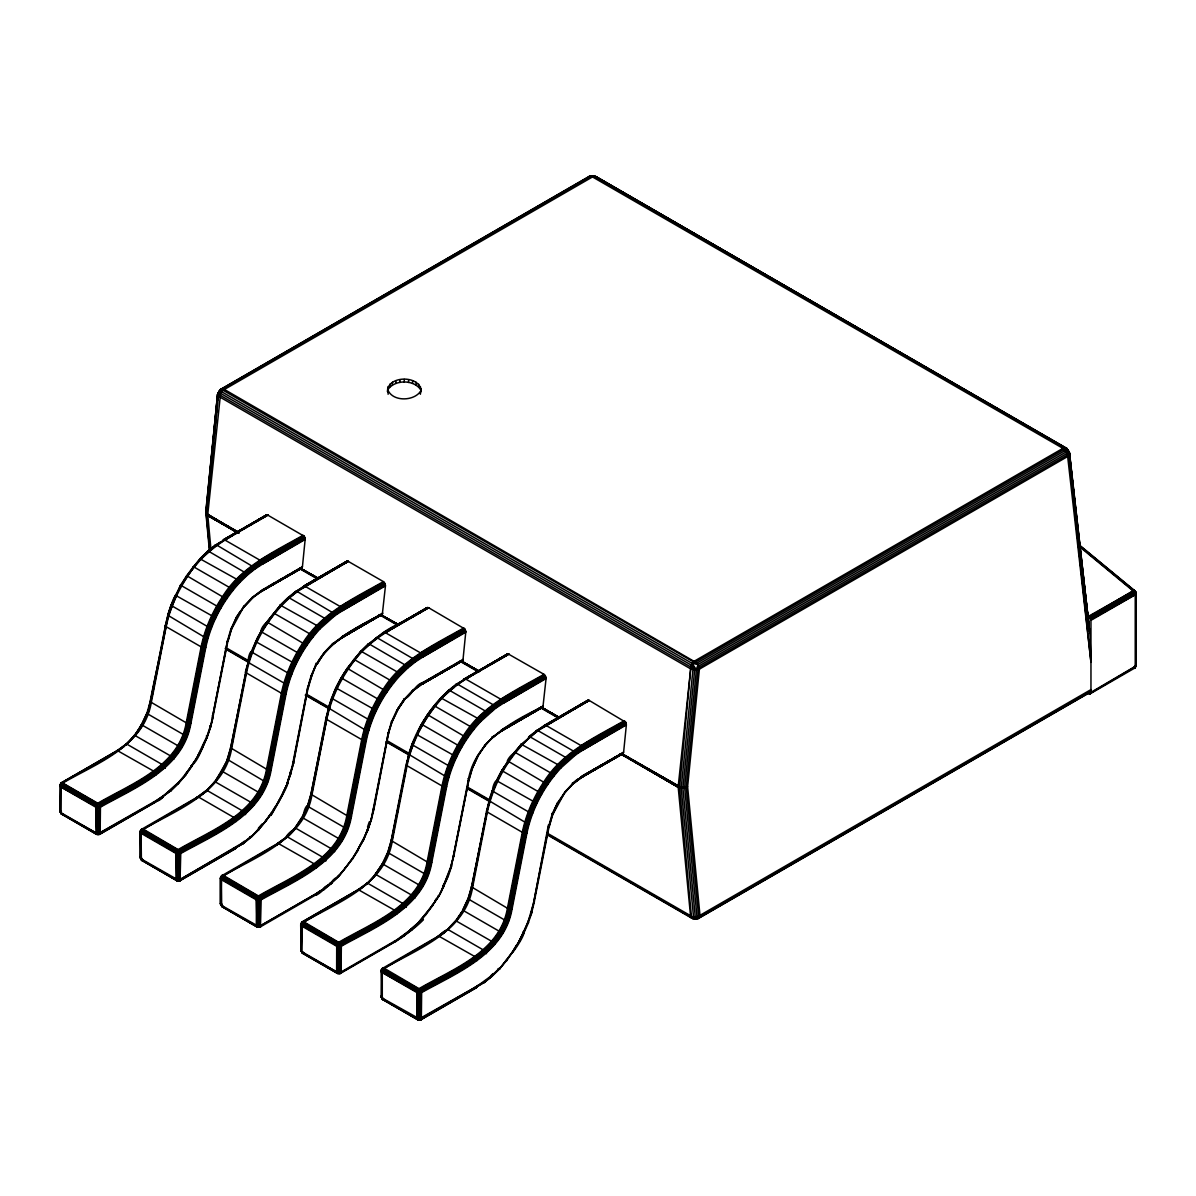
<?xml version="1.0" encoding="UTF-8"?>
<svg xmlns="http://www.w3.org/2000/svg" width="1196" height="1196" viewBox="0 0 1196 1196"><rect width="100%" height="100%" fill="white"/><g stroke="black" fill="none" stroke-linecap="round" stroke-linejoin="round"><path stroke-width="1.5" d="M236.838 532.459L205.996 513.846L217.552 394.321L220.124 389.717L589.12 176.41L595.055 176.141L1066.533 448.201L1069.583 453.359L1089.885 633.267L1090.961 662.36L1067.49 455.033L1064.276 447.797L593.814 176.186L590.106 176.111L220.124 389.717L217.777 393.469L205.996 511.036L208.642 539.217M210.033 549.756L206.684 513.637L218.464 396.07L222.86 390.359L593.814 176.186L588.372 177.098M547.723 835.122L692.634 918.663L699.974 915.344L1090.961 689.599L1089.586 692.663L698.584 918.393L691.602 918.199L679.567 787.865L691.064 664.976L692.08 663.346L694.667 660.969L1062.915 448.351L1066.533 448.201L1068.671 451.251L1069.284 456.812L1068.671 451.251L1064.38 448.575M1087.882 621.158L1089.885 633.267L1069.359 454.48L1066.264 451.879L698.001 664.498L692.08 663.346L221.619 391.735L217.777 393.469L220.871 389.014L224.205 389.343L697.029 663.062L699.391 669.147L687.61 786.714L699.974 915.344L698.584 918.393L692.634 918.663L695.265 916.869L682.901 788.239L694.697 669.79L691.064 664.976L220.602 393.364L207.73 514.654L210.915 548.725M167.335 792.948L178.383 782.558L163.553 795.759L155.869 800.782L98.954 833.268L95.725 832.775L60.772 812.592L60.248 810.26M302.439 566.71L262.283 589.897L251.698 597.985L260.534 591.512L301.721 568.235L302.439 566.71L305.174 539.202L304.158 536.212L267.142 514.758L216.386 544.942L200.091 559.579L199.956 558.756L236.494 579.133L239.768 582.482C222.964 600.676 210.825 623.295 205.772 647.589L190.882 723.52C183.078 768.938 135.716 787.312 100.449 807.136L95.725 807.136L60.772 786.953L59.92 785.099L61.474 782.707L117.372 750.565L153.507 771.061L155.869 775.143M257.813 829.83C270.102 818.288 280.731 798.375 287.563 783.036C290.254 784.172 256.961 839.487 277.711 803.084M327.36 621.756L324.37 618.108L288.834 597.656L280.402 605.938L280.253 605.116L316.805 625.493L320.065 628.842C303.261 647.036 291.121 669.655 286.068 693.949L271.178 769.88C263.374 815.298 216.013 833.672 180.76 853.495L176.036 853.495L141.083 833.313C138.751 832.222 141.367 827.782 143.445 829.232L179.579 850.461L180.76 853.495L180.058 880.66L176.724 880.66L141.397 860.133L141.083 833.313L143.445 829.232C177.113 809.572 223.936 793.008 231.576 748.995L246.466 673.049C253.283 641.176 271.253 611.41 297.281 591.572L333.998 613.458L334.91 615.641L320.065 628.842M338.109 876.19C355.526 858.025 370.222 830.458 373.451 808.526M348.485 667.458L361.087 651.252L397.102 671.853L400.376 675.202C383.572 693.396 371.418 716.015 366.365 740.309L351.475 816.24C343.671 861.658 296.324 880.032 261.057 899.855L256.333 899.855L221.38 879.673C219.047 878.582 221.679 874.141 223.742 875.592L259.876 896.821L261.057 899.855L260.354 927.02L257.02 927.02L221.694 906.493L221.38 879.673L223.742 875.592C257.409 855.932 304.233 839.368 311.872 795.355L326.762 719.424C331.247 697.702 341.309 677.325 354.973 659.938C373.481 635.226 403.052 623.43 428.482 607.658L464.751 628.932L465.782 631.922L463.031 659.43L462.314 660.954L422.188 684.142L420.529 683.977L463.031 659.43M402.992 936.259C441.787 901.814 415.745 929.845 402.394 936.005M480.672 721.562L495.503 708.361L493.455 704.907L457.276 684.022L440.995 698.658L440.846 697.836L477.398 718.213L480.672 721.562C463.869 739.756 451.714 762.375 446.661 786.669L431.771 862.6C423.967 908.018 376.62 926.392 341.353 946.215L336.629 946.215L301.676 926.033L300.809 924.179L302.364 921.787L358.277 889.645L394.411 910.141L396.773 914.222M498.134 968.625L499.719 968.82L512.845 951.388L518.601 942.164L527.855 922.654L533.58 902.89L548.396 824.941M560.969 767.922L575.799 754.721L573.751 751.267L537.572 730.382L521.292 745.018L521.157 744.196L557.695 764.573L560.969 767.922C544.165 786.116 532.026 808.735 526.958 833.029L512.082 908.96C504.278 954.378 456.917 972.752 421.65 992.575L416.926 992.575L381.973 972.393C379.64 971.302 382.272 966.861 384.335 968.312L420.469 989.541L421.65 992.575L421.336 1019.396L417.613 1019.74L382.66 999.557L381.001 996.672L381.973 995.311L382.286 996.851M691.602 918.199L693.53 916.824L681.182 788.194L692.962 669.551L691.064 664.976L678.162 786.908L690.541 915.897L691.602 918.199L696.984 916.614L699.331 917.706M382.735 613.07L342.594 636.257L341.413 637.931L382.331 614.251L385.456 585.861L383.393 581.615L347.931 561.208L302.917 587.714M500.825 730.337L502.499 730.502L542.939 706.971L546.064 678.581L543.986 674.335L508.046 653.838L463.585 679.777L507.567 653.913L463.824 679.253L506.79 654.496L506.386 655.677M678.177 786.265L682.916 787.357L687.61 786.714L684.635 787.985L679.567 787.865L621.471 753.884L623.624 752.149L626.36 724.94L625.747 722.264L589.09 700.378L543.806 726.794M690.645 916.764L693.874 918.618L698.584 918.393L696.984 916.614L684.635 787.372L696.416 669.805L698.001 664.498L220.871 389.014L221.619 391.735L217.552 394.321L205.772 511.888L209.479 551.356M206.833 508.435L207.581 501.079M208.134 495.578L208.687 490.061M209.225 484.544L209.973 477.204M210.526 471.687L211.079 466.186M211.617 460.669L212.365 453.314M212.918 447.812L213.471 442.296M214.024 436.779L214.757 429.439M215.31 423.922L215.863 418.421M216.416 412.904L217.149 405.564M217.702 400.047L218.255 394.531M381.973 972.393L384.335 968.312C418.002 948.652 464.84 932.088 472.48 888.075L487.355 812.144C494.187 780.255 512.157 750.49 538.17 730.651M222.606 541.354L223.308 539.83L267.889 514.938C238.886 531.727 206.101 546.572 187.742 576.218C177.516 591.527 169.877 608.629 166.169 626.689L151.279 702.635C143.64 746.648 96.816 763.212 63.134 782.872L60.772 786.953L61.101 813.773L96.428 834.3L100.135 833.956L100.449 807.136L99.268 804.101L61.953 782.558L59.92 785.099L59.92 811.725M140.216 858.085L140.096 831.953L141.771 830.996L176.724 851.178L178.398 854.064L178.398 879.703L176.724 880.66L176.036 853.495L177.785 849.848L179.579 850.461C213.456 830.786 260.354 813.968 268.024 769.761L282.899 693.83C287.369 672.227 297.37 651.97 310.975 634.657C329.408 609.855 359.099 598.359 384.858 583.185C356.049 599.958 323.354 614.609 305.085 644.121C294.978 659.25 287.429 676.159 283.751 694.009L268.876 769.94C261.191 814.371 214.204 831.474 180.058 851.178L141.771 829.067L140.216 831.459L140.545 858.549L177.531 879.628L180.76 879.135L243.849 842.119L243.386 843.509L233.803 848.502M61.101 813.773L96.906 834.449L99.761 834.3L155.181 802.307L155.869 800.782M219.645 390.763L218.434 392.692M236.165 821.503L233.803 817.421L198.85 797.239L197.191 797.074L196.488 798.599L205.921 791.707L215.31 781.795L222.351 771.405L227.958 759.221L214.712 782.393M236.165 847.142L235.477 848.667L180.058 880.66L177.217 880.809L141.397 860.133M325.895 860.971L322.92 857.338L287.384 836.871L277.487 843.434L276.784 844.959L280.836 841.999M324.146 888.478L316.462 893.502C312.859 898.659 324.266 890.063 324.146 888.478C324.759 885.264 335.912 882.513 329.961 883.276M302.857 951.986L304.038 953.033C301.198 953.317 299.359 947.023 302.364 953.197L337.317 973.38L341.039 973.036L341.353 946.215L340.172 943.181L304.038 921.952C300.346 921.204 300.57 926.362 304.038 921.952C337.706 902.292 384.544 885.728 392.168 841.715L407.059 765.784C411.544 744.062 421.605 723.685 435.269 706.298C453.777 681.585 483.348 669.79 508.793 654.018L465.259 678.805L455.825 685.458M383.213 634.074L383.901 632.549L428.482 607.658L384.963 632.445L375.529 638.485L367.979 645.197L375.529 639.098C388.565 625.478 412.112 619.438 427.256 607.553L383.527 632.893L426.837 607.762M477.069 986.222L476.367 987.747L420.962 1019.74L418.107 1019.889L382.286 999.213L382.286 968.491L420.962 990.258C455.093 970.554 502.081 953.451 509.765 909.02L524.655 833.089C529.081 811.621 539.022 791.483 552.537 774.29C570.985 749.698 600.452 738.022 625.747 722.264C596.37 738.291 563.57 753.032 545.256 782.707C535.09 797.926 527.496 814.939 523.803 832.909L508.913 908.84C501.259 953.048 454.36 969.866 420.469 989.541L418.675 988.928L416.926 992.575L417.613 1019.74L477.069 986.222L492.304 975.084L492.034 976.295L483.304 982.619L474.707 987.582M452.746 665.709L421.142 684.232L462.897 660.072L422.891 682.617L422.188 684.142M410.841 929.92L411.992 928.724L396.773 939.862L396.07 941.387L394.411 941.222M502.499 730.502L503.187 728.977L543.328 705.79M442.864 885.354C443.522 894.115 424.939 914.103 418.406 922.55L410.258 929.636M536.914 803.383L497.715 781.287C495.488 777.161 490.749 791.408 493.32 791.558L528.273 811.74L532.683 813.265M523.16 931.714C528.258 932.716 502.739 967.101 516.777 944.81M1090.961 620.335L1135.228 594.786L1136.125 593.844L1134.227 590.495L1135.228 591.093L1136.021 592.782L1136.125 665.843L1088.599 693.695L1090.274 693.859L1090.961 692.335L1090.961 620.335L1088.599 616.239L1134.227 590.495L1135.228 594.786L1135.228 666.77L1134.541 668.31L1132.866 668.145M595.772 178.234L596.071 176.589L1067.251 449.128L1067.609 450.444M1090.797 690.914L699.81 916.659L698.584 916.091L686.235 787.476L698.015 669.581L699.226 667.637L1067.49 455.033L1068.701 455.571L1089.885 633.267L1069.344 452.252L1066.533 448.201L1069.583 453.359L1067.639 456.528L699.391 669.147L694.697 669.79L689.972 668.459L219.526 396.848L217.792 395.203L220.602 393.364L217.552 394.321M190.882 723.52L186.232 722.803L150.397 701.858L165.571 624.895C160.982 653.569 152.251 686.713 147.96 714.072L182.913 734.254L187.338 735.779M150.741 702.261L168.113 616.104L180.551 585.113L171.222 605.46L207.072 626.3L211.498 627.825M151.907 696.999L153.686 687.969M155.45 678.924L157.229 669.88M157.932 666.262L159.711 657.232M161.475 648.187L162.193 644.569M165.033 630.113L165.736 626.495M209.823 725.673L210.481 727.168L227.27 641.519L231.067 628.408L230.828 629.26L236.554 617.181L244.074 606.103L231.531 629.156M212.395 717.451L227.733 639.875M212.903 717.226L228.077 640.279M271.178 769.88L266.529 769.163L230.574 747.829L246.391 671.046M230.708 748.218L245.883 671.255L248.783 661.209M231.86 745.168L232.562 741.55M233.28 737.932L233.982 734.329M236.823 719.857L237.526 716.24M240.366 701.783L242.13 692.738M242.848 689.12L245.673 674.664M316.178 663.122L307.581 687.879L292.691 763.81L293.618 762.943L286.965 783.574L291.151 773.065L290.135 772.033M293.199 763.586L308.03 686.235M293.513 763.302L308.374 686.639M351.475 816.24L346.825 815.523L310.87 794.189L326.687 717.406M311.005 794.578L325.88 718.647L329.079 707.569L311.349 794.981M312.156 791.528L312.859 787.91M315.699 773.453L317.478 764.408M318.181 760.791L319.96 751.761M321.724 742.716L322.427 739.098M325.267 724.641L325.985 721.024M373.496 809.946L388.341 732.595L371.089 819.888M373.825 809.662L388.67 732.999M431.771 862.6L427.122 861.882L391.182 840.549L406.162 764.274L409.376 753.929L408.598 754.242L444.508 775.726L449.053 776.847M391.301 840.938L408.897 754.048M392.094 839.697L392.811 836.079M393.514 832.461L394.231 828.858M397.057 814.386L397.775 810.768M400.6 796.312L401.318 792.694M403.082 783.649L404.861 774.619M443.342 886.176L450.892 866.353L453.284 856.53L468.174 780.599C474.932 741.744 510.692 721.876 543.193 706.432C523.414 718.901 499.749 728.11 484.365 745.781M453.284 856.53L468.967 779.358L468.099 778.581M453.807 856.306L468.967 779.358M512.082 908.96L507.433 908.242L471.478 886.909L487.28 810.126M471.598 887.297L486.772 810.335M472.405 886.057L473.108 882.439M475.948 867.982L477.712 858.937M478.43 855.319L479.133 851.702M481.973 837.245L482.676 833.627M485.516 819.17L486.219 815.552M533.58 902.89L548.934 825.315M534.104 902.666L549.278 825.718M205.996 511.649L205.996 513.846M174.093 758.937L170.535 755.902L134.565 735.271L125.625 745.347M207.386 552.477L207.641 551.266L209.121 551.565L245.344 572.735L247.064 575.396L239.768 582.482M178.548 783.036L170.46 790.945L171.103 789.644M205.921 791.707L214.861 781.631L250.831 802.262L254.389 805.297M297.281 591.572L287.683 598.837L288.834 597.656M249.65 836.916L251.145 837.215L258.68 828.918M295.606 828.155C279.625 847.71 286.068 831.982 296.174 828.454L331.128 848.622L334.686 851.657M317.732 661.956C331.815 638.38 358.695 626.913 382.6 613.712L341.413 637.931L382.017 614.595M367.905 644.659L369.728 644.285L405.937 665.454L407.657 668.115L400.376 675.202M375.903 874.515L366.529 884.427L375.903 874.515L411.424 894.982L414.982 898.017M403.5 699.122C411.005 697.986 414.324 684.351 422.891 682.617M454.57 686.474C453.568 689.838 444.628 691.168 450.025 690.645L484.978 710.828L487.953 714.475M484.814 745.945L493.754 735.869M528.572 737.917L528.826 736.706L530.321 737.005L565.274 757.188L568.25 760.835M574.125 782.767L565.125 792.305L574.05 782.229L583.484 775.337L623.624 752.149M345.779 562.957L346.197 561.776L302.992 587.057L344.343 563.211L333.176 569.819M426.09 609.317L426.494 608.136L383.288 633.417L426.225 608.659L407.103 619.947M222.067 904.909L220.513 903.443L221.38 905.312L259.876 927.169L316.148 894.683M388.117 386.547L387.549 391.765C386.996 374.886 421.5 374.886 420.947 391.765L420.379 386.547M420.379 394.261L420.947 389.029M205.772 647.589L201.122 646.872L166.169 626.689C164.301 623.923 174.915 590.48 176.515 595.847L215.714 617.943M165.287 625.927L167.993 614.968M210.481 727.168L213.187 716.21L212.32 715.432M213.187 716.21C208.298 741.311 194.888 764.364 177.516 783.47M286.068 693.949L281.419 693.231L245.928 672.675L248.29 661.328M290.299 773.633L293.155 762.166M290.792 773.528L293.618 762.943M326.179 717.615L328.586 707.688M371.373 819.694L373.914 809.303M446.661 786.669L442.012 785.951L406.52 765.395L408.598 754.242M453.747 854.886L451.385 866.248L447.558 876.294M450.892 866.353L454.091 855.29M526.958 833.029L522.308 832.311L486.817 811.755L489.672 800.288M486.488 811.366L489.194 800.408M487.684 808.481L488.476 805.207M531.188 912.712L534.044 901.246M531.682 912.608L534.388 901.649M205.996 511.036L207.715 514.878L239.17 533.087M171.058 605.206L171.82 604.922M147.063 713.414C138.138 748.277 91.479 764.319 62.446 782.662M207.371 737.11L206.355 736.003M291.794 674.185L287.369 672.66L252.416 652.478C250.323 647.754 246.57 662.345 248.947 662.823L283.901 683.006L288.46 684.127M267.635 782.139L263.21 780.614L227.24 759.325M311.124 675.62L311.722 675.082M372.091 720.545L367.68 719.02L332.727 698.838C331.412 694.173 344.284 669.924 348.335 668.938L387.1 691.811M347.931 828.499L343.506 826.974L308.553 806.792C305.757 801.724 302.065 818.258 303.201 818.094L342.206 840.579M392.183 721.696L387.878 734.239L391.66 721.128M367.262 829.934L368.024 829.65L363.046 839.816M452.387 766.905L447.977 765.38L413.024 745.198L411.947 744.286L412.71 744.002M428.228 874.859L423.818 873.334L388.864 853.152L387.788 852.24L388.55 851.941M471.717 768.34L471.957 767.488M448.007 876.294L447.797 875.442L443.417 885.698M492.244 790.646L493.006 790.362M508.524 921.219L504.114 919.694L469.161 899.512L468.085 898.6L468.847 898.301M552.731 814.596L565.274 791.543L557.755 802.621L552.731 814.596L551.715 813.504M528.094 921.802L527.855 922.654M147.422 713.728L151.204 700.617L150.397 701.858M227.27 641.519L228.197 640.652M230.574 747.829L231.501 746.977M307.581 687.879L308.508 687.012M325.865 717.914L326.762 719.424L361.715 739.591L366.365 740.309M310.87 794.189L311.797 793.337L308.015 806.448L302.648 817.765L295.008 828.753M391.182 840.549L391.585 839.906L387.953 852.494M468.174 780.599L469.101 779.732M471.478 886.909L471.882 886.266L468.249 898.854M557.62 802.531L552.253 813.848L548.471 826.959L549.398 826.092M155.555 801.963L99.268 834.449L97.489 834.404L99.761 834.3L98.954 833.268L99.761 804.818C133.907 785.114 180.895 768.011 188.579 723.58L203.455 647.649C207.895 626.181 217.836 606.043 231.351 588.851C249.785 564.258 279.266 552.582 304.546 536.825C275.17 552.851 242.369 567.592 224.071 597.267C213.905 612.487 206.295 629.5 202.602 647.47L187.712 723.401C180.058 767.608 133.16 784.427 99.268 804.101L97.489 803.488L95.725 807.136L96.428 834.3L98.087 833.343L98.087 807.704L96.428 804.818L61.474 784.636L59.8 785.593M141.158 859.61L177.785 880.764L180.058 880.66L179.251 879.628L180.058 851.178L177.217 850.461L142.264 830.278L141.771 829.067L140.545 830.996L141.397 829.411L197.669 796.925M221.694 906.493L257.514 927.169L260.354 927.02L259.562 925.988L260.354 897.538C294.5 877.834 341.488 860.731 349.172 816.3L364.047 740.369C368.488 718.901 378.429 698.763 391.944 681.571C410.378 656.978 439.859 645.302 465.154 629.545C435.763 645.571 402.977 660.312 384.664 689.987C374.498 705.206 366.888 722.22 363.195 740.189L348.32 816.12C340.666 860.328 293.753 877.146 259.876 896.821L258.082 896.208L256.407 899.108L256.333 925.495L257.02 927.02L261.057 925.495M358.277 889.645L301.99 922.131L301.138 923.716L302.364 921.787L301.99 952.853L337.81 973.529L340.666 973.38L339.858 972.348L340.666 943.898C374.797 924.194 421.784 907.091 429.469 862.66L444.359 786.729C448.784 765.261 458.726 745.123 472.241 727.93C490.689 703.338 520.155 691.662 545.451 675.904C516.059 691.931 483.274 706.672 464.96 736.347C454.794 751.566 447.184 768.58 443.507 786.549L428.617 862.48C420.962 906.688 374.064 923.506 340.172 943.181L338.378 942.568L336.704 945.468L336.629 971.855L337.317 973.38L341.353 971.855M382.047 998.69L418.675 1019.844L420.962 1019.74L420.155 1018.708L420.962 990.258L418.107 989.541L383.154 969.358L382.66 968.147L381.105 970.539L381.449 997.628L419.288 1018.783L419.288 993.143L417.613 990.258L382.66 970.076L381.001 971.032M146.899 713.16L150.382 701.125M227.793 641.295L231.426 628.722M228.107 641.011L231.59 628.976M227.195 759.52L230.679 747.485M227.36 759.774L230.992 747.186M227.718 760.088L231.037 748.621L245.928 672.675C241.398 676.144 271.148 606.492 251.354 651.566M308.09 687.655C314.488 649.592 350.667 629.35 382.331 614.251L341.413 637.931L380.926 614.894L398.971 624.895M308.404 687.371L311.887 675.336M307.492 805.88L310.975 793.845M307.656 806.134L311.289 793.546M388.386 734.015L392.019 721.442M387.788 852.24L391.271 840.205M468.683 780.375L472.315 767.802L477.727 756.395L472.435 768.236M468.996 780.091L472.48 768.056M468.085 898.6L471.568 886.565M548.979 826.735L552.627 814.162L557.755 802.621M549.293 826.451L552.776 814.416M208.164 637.767L203.604 636.646L167.709 615.163M368.757 730.487L364.197 729.366L328.302 707.883M529.35 823.207L524.805 822.086L488.895 800.602M531.981 912.413L531.562 911.472M167.619 615.432L171.103 605.027M167.769 615.746L171.372 604.922M206.669 737.214L210.361 726.032M207.117 737.214L210.72 726.376M248.065 662.106L255.929 641.31M287.773 780.988L290.658 772.392M287.414 783.574L291.017 772.736M328.227 708.152L331.696 697.746M328.362 708.466L331.965 697.642M328.706 708.824C335.089 687.491 346.436 667.712 361.566 651.386M367.531 827.004L369.265 821.831M367.71 829.934L371.313 819.096M367.979 829.83L371.448 819.424M408.524 754.512L412.007 744.106M412.261 744.002L408.658 754.826L386.054 741.789M448.276 876.19L451.759 865.784M488.82 800.872L492.304 790.466M488.955 801.185C493.574 787.865 499.494 770.508 508.928 761.658L547.693 784.531M531.906 911.815L523.639 932.536M528.318 922.654L532.056 912.144M247.064 575.396L254.613 569.281L253.702 567.098L216.984 545.212L214.936 545.765L221.14 541.713M153.507 802.142C156.497 802.142 162.656 799.167 163.553 795.759M295.233 592.125L304.098 586.04L347.438 561.118L304.666 586.085L295.233 592.738L348.186 561.298L295.382 591.661M455.825 684.845L508.046 653.838L455.99 684.381M403.979 936.229L404.442 934.838M536.122 731.205L544.494 725.269L587.864 700.273L543.881 726.136L588.342 700.198L545.555 725.165L536.122 731.817L589.09 700.378L536.286 730.741M483.304 982.619L484.754 981.198M171.222 605.46L175.633 594.95M206.893 736.362L198.028 755.199M202.438 747.096L207.267 736.676M207.431 736.93C203.126 744.869 198.073 762.555 190.747 765.903M287.563 783.036L278.07 803.278M282.749 793.456L287.728 783.29M331.651 697.926L336.016 687.67L347.094 668.37M331.815 698.18L336.629 687.76M367.501 829.082L363.689 839.801L358.008 849.444M368.024 829.65L363.449 839.906M411.947 744.286C418.585 727.078 428.497 711.157 441.04 697.642M412.112 744.54L421.964 724.492L434.701 705.999L470.222 726.465L473.78 729.5M416.941 734.12L409.017 755.184L406.52 765.395L391.645 841.341L388.311 852.808L382.944 864.125L375.305 875.113M448.156 875.756L438.827 896.088L432.205 905.297M443.746 886.266L448.321 876.01M493.709 788.702L497.237 780.48M528.617 922.37L524.042 932.626M116.879 750.714C123.831 747.874 136.748 734.269 141.397 724.656L134.415 736.033M357.783 889.794C368.846 884.592 382.899 866.652 388.102 851.956M486.503 953.69L483.528 950.058L448.575 929.875C444.837 929.501 440.337 934.539 437.467 937.021C455.392 926.481 467.397 907.749 471.942 887.701L486.817 811.755C492.154 786.549 504.563 762.913 522.159 744.106M572.301 783.141L573.796 783.44L583.484 775.337L623.505 752.792L581.121 776.697M146.944 712.966L141.427 724.686L181.598 747.859M141.651 724.821L147.198 712.876M231.276 629.26L236.434 617.091M261.894 794.219L221.948 771.181L227.509 759.236M311.842 675.516L316.731 663.451M307.536 805.685C307.103 811.725 281.374 847.471 302.169 817.466L302.244 817.541M302.528 817.675L308.254 805.581M391.421 721.98L397.027 709.811L397.685 710.2L392.139 721.876M391.869 721.98L397.431 710.035L404.517 699.585L413.532 690.047M387.848 852.045L382.316 863.766L375.081 874.725L382.466 863.826L422.502 886.939M384.977 859.505L387.833 853.451M472.166 768.34L477.802 756.455L484.963 745.183M502.798 933.299L462.628 910.126L468.144 898.405M468.398 898.316L462.837 910.261L455.751 920.711L446.751 930.234M463.839 908.885L465.992 904.34M552.477 814.7L558.098 802.815L565.499 791.931M243.326 529.11L267.142 514.758L215.086 545.301M175.588 595.249L186.755 575.725L226.507 599.091M296.01 664.303L256.811 642.207C259.667 629.545 271.642 615.656 280.791 604.892M257.17 639.8L261.371 631.772L274.108 613.279L309.629 633.745L313.188 636.78M256.273 641.878C263.539 628.139 261.984 628.079 255.884 641.609M376.306 710.663L337.108 688.567C338.797 680.345 348.096 665.17 354.973 659.938L389.926 680.105L393.484 683.14M278.324 801.559L283.153 793.546M456.618 757.023L417.404 734.927C418.779 725.748 428.377 713.593 434.701 705.999M416.866 734.598L428.078 714.999L467.397 738.171M357.888 849.339L362.358 840.758M363.494 839.607L352.327 859.132L358.531 849.728M496.594 780.495L501.737 770.553L541.938 793.755M443.985 886.161L438.827 896.088L438.185 895.699M523.713 932.058L518.601 942.164M518.885 942.298L524.087 932.327M524.282 932.521L512.92 951.852M220.513 904.445L220.513 877.819L222.067 875.427L260.354 897.538L260.354 927.02L258.082 927.124L221.454 905.97M1089.78 694.009L1134.914 667.951L1135.781 666.351L1135.781 594.352L1134.914 593.231L1090.647 618.795M1134.914 667.951L1136.125 665.843L1136.2 593.321L1131.341 588.806M60.861 783.574L60.248 812.189M140.545 830.996L141.158 829.934M287.384 836.871L278.533 843.33L220.841 877.356L221.694 875.771L277.965 843.285L314.1 863.781L316.462 867.862M301.138 923.716L358.845 889.689L367.68 883.231L403.216 903.698L406.206 907.33M1135.781 666.351L1089.212 693.949M186.755 575.725L180.566 585.143L220.752 608.316M181.194 585.502L193.812 566.919L229.333 587.385L232.876 590.42M306.804 645.451L268.039 622.578C266.648 619.962 258.022 631.922 262.044 632.191L301.048 654.675M262.328 630.232L266.723 622.07L274.108 613.279M192.152 764.842L193.872 762.106M191.734 766.412L202.857 747.186M272.464 811.202L275.02 807.091M508.375 761.359L501.767 770.583L507.941 761.164M434.761 901.186L436.48 898.45M432.623 905.492L438.588 895.939M99.761 834.3L99.761 804.818L61.474 782.707L60.248 784.636L61.101 783.051L117.372 750.565M220.841 877.356L222.067 875.427L222.561 876.638L257.514 896.821L260.354 897.538M1134.541 668.31L1136.125 665.843L1134.227 667.219L1136.125 665.843M136.284 733.268L141.92 724.955M237.436 615.596L240.456 611.156M236.554 617.181L244.298 606.492M214.473 782.005L221.948 771.181M215.654 781.003L219.406 775.471M333.146 643.149L324.37 652.463L317.374 663.84M317.209 663.735L324.37 652.463M398.029 708.316L403.067 700.901M404.667 698.823L397.147 709.901L404.667 698.823L413.457 689.509M397.506 710.095L404.891 699.212M485.202 745.571L477.458 756.261M462.179 911.771L455.601 921.473L463.121 910.395M388.117 389.268C395.203 379.536 413.278 379.536 420.379 389.268M420.379 391.526C413.323 401.647 391.585 401.766 387.549 389.029M140.545 856.62L141.771 860.477L142.832 860.582L142.264 859.266L142.832 860.582M200.973 558.667L186.83 576.173L193.812 566.919M186.531 575.889L193.348 566.755M269.25 619.648L281.269 605.027M190.194 767.712L184.677 775.217L185.275 774.619M185.126 775.382L191.659 765.948M185.425 775.397L191.958 766.247M347.124 668.609L353.956 659.474M266.08 820.082L271.597 812.577M271.955 812.308L265.796 821.368L250.756 837.305M264.974 821.577L272.254 812.607M434.253 705.834L427.316 714.789L428.078 714.999M345.27 867.937L352.252 858.668M352.551 858.967L338.931 876.294M514.549 752.194C501.872 771.779 508.24 754.362 515.566 752.658L550.519 772.825L554.077 775.86M425.567 914.297L432.548 905.028M426.03 914.462L432.847 905.327M511.828 953.347L499.195 969.044M512.845 951.388L506.626 960.837L506.476 960.059M193.199 567.517L200.151 558.562M192.975 567.128L200.494 558.532M273.51 613.877L280.447 604.922M177.995 783.604L185.5 775.008M178.339 783.574L185.559 775.262M353.807 660.237L360.744 651.282M353.568 659.848L361.087 651.252M258.426 828.17L262.014 824.029M258.635 829.934L265.572 820.979M441.862 697.746L434.103 706.597L441.384 697.612M338.588 876.324L345.868 867.339M514.4 752.957L521.336 744.002M514.175 752.568L521.68 743.972M418.406 922.55L426.18 913.699M426.404 914.088L418.884 922.684M499.539 969.014L506.7 960.448M252.849 596.789L243.476 606.701L244.358 606.746M243.924 606.865L252.939 597.327L262.208 590.555L302.035 567.891L261.969 591.078L252.207 598.075M244.223 606.88L252.849 597.746M205.847 791.154L214.861 781.631M286.143 837.514L295.158 827.991M564.662 792.141L574.05 782.229M495.279 944.377L491.735 941.342L455.751 920.711L447.468 929.486M125.64 744.39L127.374 744.435L162.327 764.618L165.302 768.251M331.995 644.345L333.146 644.106M205.936 790.75L207.67 790.795L242.624 810.978L245.599 814.611M412.291 690.705L413.442 690.466M493.739 736.826L492.005 736.781M366.529 883.47L367.68 883.231M322.098 889.645L323.996 889.555M199.956 558.756L207.641 551.266M199.941 559.1L208.029 551.192M280.253 605.116L287.937 597.626M280.238 605.46L288.326 597.552M170.849 790.855L178.518 783.38M360.549 651.476L368.233 643.986M360.534 651.82L368.622 643.911M360.699 652.298L376.979 637.662L413.756 659.131L415.206 662.001L407.657 668.115M251.145 837.215L258.829 829.74M440.846 697.836L448.53 690.346M440.831 698.18L448.919 690.271M332.473 880.824L335 878.372M338.976 875.278L322.696 889.899M339.141 875.756L323.234 889.988M331.053 883.665L339.126 876.1M521.142 744.54L537.572 730.382M411.349 930.025L419.437 922.116M490.554 975.996L493.081 973.544M491.137 976.28L499.584 967.998M491.646 976.385L499.734 968.476M492.034 976.295L499.719 968.82M1136.2 665.305L1134.795 666.561L1136.2 665.305L1135.602 664.303M207.386 551.535L215.4 544.987M207.297 551.939L215.833 544.868M211.154 549.427L214.936 546.378M287.683 597.895L295.696 591.347M287.593 598.299L296.683 591.302M171.178 790.197L154.12 802.396M171.088 790.601L162.103 797.179M367.979 644.255L376.979 637.662M241.801 843.285L244.418 841.162M242.399 843.539L251.399 836.004M242.938 843.629L251.474 836.557M243.386 843.509L251.399 836.961M448.291 690.615L456.304 684.067M448.201 691.019L457.276 684.022M323.413 888.583L326.03 886.46M323.682 889.869L331.696 883.321M528.587 736.975L537.034 730.308M528.497 737.379L532.31 734.299M412.082 929.277L396.683 940.519L339.604 973.484L301.751 952.33M403.53 936.348L411.992 929.681M483.842 982.708L492.378 975.637M484.275 982.589L492.289 976.041M381.973 969.672L381.449 997.628M116.505 751.058L126.268 744.047M120.243 749.279L124.279 746.334M334.94 642.177L377.189 616.568L367.501 622.04M332.503 644.435L342.265 637.438M332.892 644.36L341.892 637.782M196.802 797.418L206.175 790.496M196.578 797.941L206.579 790.407M207.087 790.511L198.237 796.97L142.832 829.68L142.264 828.918M413.771 689.629L416.716 687.461M412.799 690.795L422.801 683.275L462.628 660.611L422.577 683.798L413.188 690.72M277.113 843.778L286.876 836.766M276.874 844.301L284.827 838.486M492.588 737.065L501.438 730.592M493.096 737.155L502.873 730.158M357.41 890.138L367.172 883.126M358.441 890.332L362.478 887.372M575.246 780.988L578.176 778.85M572.899 783.425L583.409 775.995L623.236 753.331L581.734 776.952L616.493 756.575M573.407 783.515L583.17 776.518M437.706 936.498L447.08 929.576M442.774 933.732L445.48 931.774M695.265 916.869L690.884 917.242L547.006 834.165M218.464 396.07L219.885 395.114L690.331 666.74L691.363 669.102M303.096 535.255C273.929 551.864 241.084 566.695 222.695 596.4C212.469 611.709 204.83 628.812 201.122 646.872L186.232 722.803C178.593 766.83 131.769 783.395 98.087 803.054L97.489 803.488L98.7 803.488C132.427 783.843 179.28 767.204 186.92 723.146L201.81 647.2C206.28 625.508 216.327 605.176 229.976 587.804C248.499 563.047 278.13 551.326 303.664 535.673L259.921 560.177L224.37 539.725L267.635 514.848M259.921 560.177L261.595 561.926L304.86 537.497C276.261 554.346 243.67 568.862 225.461 598.239C215.444 613.249 207.94 630.023 204.307 647.739L189.417 723.67C181.702 768.385 134.61 785.862 100.135 805.596L99.761 807.45L100.374 806.388C135.223 786.609 182.45 768.699 190.209 723.64L205.099 647.709C209.45 626.614 219.212 606.835 232.487 589.942C250.816 565.573 280.103 554.047 305.07 538.2L261.969 562.718L262.283 564.258L254.613 569.281M383.393 581.615C354.225 598.224 321.38 613.055 302.992 642.76C292.766 658.069 285.126 675.172 281.419 693.231L266.529 769.163C258.889 813.19 212.066 829.755 178.398 849.414L177.785 849.848L178.996 849.848C212.724 830.203 259.577 813.564 267.216 769.506L282.106 693.56C286.577 671.868 296.623 651.536 310.287 634.164C328.795 609.407 358.426 597.686 383.961 582.033L340.232 606.536L304.666 586.085L347.931 561.208M340.232 606.536L341.892 608.286L385.157 583.857C356.558 600.706 323.966 615.222 305.757 644.599C295.741 659.609 288.236 676.383 284.603 694.099L269.713 770.03C261.999 814.745 214.906 832.222 180.432 851.956L180.058 853.809L180.671 852.748C215.534 832.969 262.746 815.059 270.505 770L285.396 694.069C289.746 672.974 299.523 653.195 312.799 636.302C331.113 611.933 360.4 600.407 385.366 584.56L342.265 609.078L342.594 610.618L334.91 615.641M375.694 638.021L427.734 607.478L384.394 632.4M163.389 796.835L154.688 802.456M463.689 627.975C434.522 644.584 401.677 659.415 383.288 689.12C373.077 704.429 365.423 721.532 361.715 739.591L346.825 815.523C339.201 859.55 292.362 876.115 258.695 895.774L258.082 896.208L259.308 896.208C293.035 876.563 339.873 859.924 347.513 815.866L362.403 739.92C366.873 718.228 376.934 697.896 390.584 680.524C409.092 655.767 438.723 644.046 464.257 628.393L420.529 652.896L384.963 632.445L428.228 607.568M420.529 652.896L422.188 654.646L465.468 630.217C436.854 647.066 404.263 661.582 386.054 690.959C376.037 705.969 368.547 722.743 364.9 740.459L350.024 816.39C342.295 861.105 295.203 878.582 260.743 898.316L260.354 900.169L260.967 899.108C295.831 879.329 343.043 861.419 350.802 816.36L365.692 740.429C370.042 719.334 379.82 699.555 393.095 682.662C411.409 658.293 440.696 646.767 465.678 630.92L422.577 655.438L422.891 656.978L415.206 662.001M243.849 842.732L177.785 880.764L179.579 880.809L235.851 848.323M234.416 848.756L243.685 843.195M543.986 674.335C514.818 690.944 481.973 705.775 463.585 735.48C453.374 750.789 445.719 767.892 442.012 785.951L427.122 861.882C419.497 905.91 372.659 922.475 338.991 942.134L338.378 942.568L339.604 942.568C373.331 922.923 420.17 906.284 427.824 862.226L442.699 786.28C447.184 764.588 457.231 744.256 470.88 726.884C489.388 702.127 519.019 690.406 544.554 674.753L500.825 699.256L465.259 678.805L508.539 653.928M500.825 699.256L502.499 701.005L545.765 676.577C517.165 693.426 484.559 707.942 466.35 737.319C456.334 752.329 448.844 769.103 445.196 786.818L430.321 862.75C422.607 907.465 375.499 924.942 341.039 944.676L340.666 946.529L341.264 945.468C376.127 925.689 423.354 907.779 431.098 862.72L445.988 786.789C450.339 765.694 460.116 745.93 473.392 729.022C491.72 704.653 520.993 693.127 545.974 677.28L502.873 701.798L503.187 703.338L495.503 708.361M318.106 892.246L320.767 890.512M314.712 895.131L321.365 890.781M324.146 889.091L258.082 927.124L316.462 893.502M624.282 720.695C595.115 737.304 562.27 752.135 543.881 781.84C533.67 797.149 526.016 814.252 522.308 832.311L507.433 908.242C499.793 952.27 452.955 968.835 419.288 988.494L418.675 988.928L419.901 988.928C453.628 969.283 500.481 952.644 508.121 908.586L522.996 832.64C527.481 810.948 537.527 790.616 551.177 773.244C569.685 748.487 599.316 736.766 624.85 721.113L581.121 745.616L545.555 725.165L588.836 700.288M581.121 745.616L582.796 747.365L626.061 722.937C597.462 739.786 564.856 754.302 546.662 783.679C536.63 798.689 529.14 815.463 525.507 833.178L510.617 909.11C502.903 953.825 455.811 971.302 421.336 991.036L420.962 992.889L421.575 991.828C456.424 972.049 503.651 954.139 511.41 909.08L526.285 833.149C530.635 812.054 540.413 792.29 553.688 775.382C572.017 751.013 601.304 739.487 626.27 723.64L583.17 748.158L583.484 749.698L575.799 754.721M395.009 941.491L401.662 937.141M395.592 941.536L404.293 935.915M476.038 986.715L478.699 984.966M484.754 981.811L418.675 1019.844L420.469 1019.889L476.741 987.403M475.32 987.851L484.589 982.275M228.989 537.587L232.174 535.703M235.358 533.82L240.142 530.994M307.686 584.889L304.502 586.773L348.44 561.432M312.47 582.063L315.654 580.18M318.839 578.296L329.991 571.703M389.582 630.307L384.798 633.133L428.736 607.792M392.766 628.423L403.919 621.83M468.294 677.609L471.478 675.725M476.247 672.9L479.447 671.016M482.631 669.132L485.815 667.248M490.599 664.423L493.784 662.539M496.968 660.67L506.521 655.019L463.585 679.777M548.59 723.969L553.359 721.143M556.559 719.259L586.817 701.379M265.886 515.416L224.295 539.755L265.632 515.939M274.766 583.185L260.534 591.512L302.304 567.353L260.534 591.512L274.841 583.214M277.921 581.331L288.984 574.842M300.046 568.354L292.138 572.989L300.046 568.354L317.762 578.58M455.9 663.855L459.07 662.001M542.61 707.314L502.006 730.651L540.936 707.434L503.008 729.665L541.534 707.613L559.504 717.495M582.303 777.011L622.922 753.674L582.303 777.011L621.83 753.973L679.582 786.669L622.548 753.899M261.102 561.223L304.158 536.212L260.534 560.61M278.025 581.361L300.271 568.444L318.57 578.685M341.413 607.583L384.454 582.572L340.83 606.97M340.83 637.872L380.567 614.804L340.83 637.872L380.657 614.834L398.074 624.91L380.657 614.834M421.71 653.943L464.751 628.932L421.142 653.33M502.006 700.303L545.047 675.292L501.438 699.69M541.175 707.524L503.023 729.68L541.25 707.554L558.667 717.63M582.303 746.663L625.344 721.651L581.734 746.05M616.702 756.649L581.734 776.952L621.83 753.973M223.787 539.68L266.663 514.833L223.308 539.83M318.674 578.535L300.869 568.549L261.102 591.572L301.721 568.235M502.006 730.651L542.939 706.971L503.097 729.635M224.968 539.994L268.143 515.072M305.159 539.501L262.283 564.258L305.174 538.873M385.456 585.861L342.594 610.618L385.471 585.233M59.92 785.099L61.953 783.918L96.906 804.101L99.761 804.818M59.92 786.101L61.101 785.413L96.054 805.596L97.235 807.644L97.235 833.268L96.054 833.956M60.248 786.564L95.815 806.388L96.428 833.074L60.861 813.25M96.906 834.449L98.954 833.268M155.794 801.44L99.761 833.074L100.135 833.956M465.752 632.221L422.891 656.978L465.767 631.593M140.216 831.459L142.264 830.278M140.216 832.461L141.397 831.773L176.35 851.956L177.531 854.004L177.531 879.628L176.35 880.316M479.088 671.3L461.641 661.253L421.71 684.291L461.237 661.253L479.192 671.135M465.872 679.074L509.033 654.152M176.111 879.793L176.111 852.748L141.158 832.566L140.545 858.549M177.217 880.809L179.251 879.628M546.064 678.581L503.187 703.338L546.064 677.953M220.513 877.819L222.561 876.638M220.513 878.821L221.694 878.133L256.647 898.316L257.828 900.364L257.828 925.988L256.647 926.676M546.168 725.434L589.329 700.512M256.407 926.153L258.695 926.063L258.695 900.424L257.02 897.538L222.067 877.356L220.393 878.313L220.393 903.952L223.129 906.942L222.561 905.626M257.514 927.169L259.562 925.988M626.36 724.94L583.484 749.698L626.36 724.313M300.809 925.181L301.99 924.493L336.943 944.676L338.124 946.724L338.124 972.348L336.943 973.036M336.704 972.512L338.991 972.423L338.991 946.784L337.317 943.898L302.364 923.716L300.689 924.672L301.138 951.269L337.407 972.303M337.81 973.529L339.858 972.348M340.576 972.303L396.773 939.862M396.444 941.043L340.172 973.529L338.378 973.484L340.666 973.38L340.666 943.898L302.364 921.787M439.141 936.049L381.449 970.076L382.286 968.491L438.573 936.005L474.707 956.501L477.069 960.582M381.105 970.539L383.154 969.358M381.105 971.541L382.286 970.853L417.24 991.036L418.421 993.084L418.421 1018.708L417.24 1019.396M381.449 972.004L417 991.828L417 1018.872M1089.212 616.688L1133.569 590.495L1079.659 546.049M1089.78 617.285L1134.047 591.736L1078.956 546.243M1090.274 618.003L1134.541 592.454M1090.887 619.588L1135.781 594.352M418.107 1019.889L420.155 1018.708M1090.333 691.961L697.612 918.707L693.874 918.618L696.461 918.588M462.314 660.954L421.71 684.291L461.462 661.268L479.088 671.434L461.641 661.253M271.163 584.844L274.362 583.005M277.577 581.181L280.791 579.342M285.605 576.592L288.819 574.768M346.646 633.955L349.86 632.116M353.059 630.292L364.302 623.878M420.529 683.977L423.728 682.139M434.97 675.725L438.17 673.901M441.384 672.062L444.598 670.238M449.412 667.488L452.626 665.649M455.825 663.825L459.04 661.986M502.425 729.425L505.639 727.587M516.866 721.173L528.109 714.76M531.308 712.921L540.936 707.434M592.349 770.284L601.977 764.782M605.191 762.958L608.405 761.119M613.219 758.369L616.433 756.545M63.134 813.953L61.474 814.117L59.8 811.232M381.001 996.672L382.66 999.557L384.335 999.393M1089.586 692.663L1087.463 692.843M589.12 176.41L595.055 176.141L1065.501 447.753L1069.583 453.359M679.582 786.669L621.008 753.674L679.567 787.865L678.192 787.267L619.991 753.674M97.489 834.404L98.7 834.404M302.857 922.998L337.81 943.181L340.666 943.898M238.423 533.057L206.669 514.833L238.438 532.773M302.857 953.347L300.689 950.312M691.931 916.495L546.662 832.82M206.669 514.833L207.715 515.282M256.333 925.495L257.02 925.794L256.407 899.108L221.454 878.925L220.841 904.909M336.629 971.855L337.317 972.154L336.704 945.468L301.751 925.285L301.138 951.269M1134.914 593.231L1136.125 593.844L1135.512 591.646L1078.762 544.853M341.309 677.923L381.345 701.035M421.605 724.283L461.641 747.395M207.715 515.476L237.884 532.669M207.73 515.655L238.423 533.177M238.423 532.669L207.715 514.878L238.168 532.399M301.033 568.534L318.495 578.58M398.791 624.94L381.135 614.908L398.896 624.775M559.384 717.66L541.938 707.613L559.459 717.764M621.546 753.914L678.162 786.49L622.055 753.988M206.684 513.637L237.869 532.489M207.745 514.415L237.959 531.861M300.869 568.549L318.599 578.415M300.271 568.444L318.495 578.715M541.758 707.628L559.384 717.794M207.715 514.878L238.318 532.549M479.177 671.778L460.415 660.954L461.237 661.253L421.142 684.232L460.879 661.164L478.37 671.27M540.712 707.314L559.474 718.138M299.882 568.862L317.673 579.118M379.102 614.595L396.893 624.865M459.937 661.268L477.727 671.524M540.771 707.927L558.562 718.198M226.552 648.023L249.187 661.089M307.387 694.682L330.021 707.748M386.607 740.414L409.241 753.495M467.442 787.088L490.076 800.154M226.657 648.875L229.886 650.744M234.745 653.539L237.974 655.408M241.203 657.277L246.062 660.072M309.106 696.476L318.809 702.082M322.038 703.951L326.897 706.746M388.326 742.208L393.17 745.018M396.414 746.887L399.643 748.741M404.487 751.551L407.731 753.42M469.161 788.882L480.478 795.415M483.707 797.284L488.566 800.079M551.61 836.482L554.839 838.351M558.084 840.22L561.313 842.089M566.157 844.884L569.401 846.753M572.63 848.622L575.859 850.491M580.718 853.286L592.035 859.819M595.264 861.688L613.04 871.959M616.284 873.828L627.601 880.361M630.83 882.229L635.674 885.025M638.918 886.894L642.147 888.763M645.377 890.616L650.235 893.427M653.465 895.296L664.782 901.829M668.011 903.683L672.855 906.493M676.099 908.362L679.328 910.231M682.557 912.085L687.416 914.895M225.282 648.426L249.53 662.435M306.116 695.1L328.751 708.167M386.951 741.759L409.585 754.84M467.786 788.433L490.42 801.499M225.401 648.92L248.633 662.449M305.219 695.115L328.87 708.66M466.889 788.448L489.523 801.514M180.671 879.793L180.432 880.316M260.967 926.153L260.743 926.676M341.264 972.512L341.039 973.036M421.575 1018.872L421.336 1019.396M207.73 514.654L238.139 532.25M542.236 707.539L559.564 717.615M461.94 661.179L479.267 671.255M621.008 753.884L678.192 787.267M621.008 753.674L678.177 787.088M678.162 786.908L679.567 787.865M1079.48 545.092L1135.228 591.093L1136.2 593.321L1134.795 590.704L1136.125 593.844L1134.227 590.495M1087.373 552.537L1114.328 574.768M1117.154 577.1L1121.414 580.613M1124.255 582.945L1128.501 586.459M383.154 967.998L383.722 968.042M302.857 921.638L303.425 921.682M222.561 875.278L223.129 875.323M61.953 782.558L62.536 782.603M221.843 388.715L222.86 390.359L222.994 388.835L591.243 176.216L1062.915 448.351L1066.264 451.879L1065.501 447.753L1069.359 454.48L1067.011 453.448L698.763 666.052L696.416 669.805L692.08 663.346L694.697 669.79M418.107 989.541L420.155 993.084M381.105 996.163L383.154 999.707L382.66 997.628M337.81 943.181L339.858 946.724M257.514 896.821L259.562 900.364M220.513 903.443L222.561 906.987M177.217 850.461L179.251 854.004M140.889 858.265L142.264 860.627M96.906 804.101L98.954 807.644M61.28 813.086L59.92 810.724L61.474 812.189L61.101 811.411M582.796 747.365L583.17 748.158M502.499 701.005L502.873 701.798M422.188 654.646L422.577 655.438M341.892 608.286L342.265 609.078M261.595 561.926L261.969 562.718M141.397 857.771L141.771 858.549M61.474 782.707L61.953 783.918M221.454 903.339L221.694 904.131M1070.525 467.92L1069.912 462.359L1070.51 467.875M1070.943 471.613L1071.556 477.174L1070.913 471.568M1072.797 488.267L1072.184 482.721L1072.752 488.177M1073.425 493.828L1073.829 497.521L1073.365 493.724M1074.651 504.936L1075.069 508.629M1076.31 519.737L1075.892 516.029L1076.221 519.572M1076.923 525.283L1077.551 530.845M1078.164 536.391L1078.777 541.952M1079.405 547.499L1079.809 551.207M1080.646 558.607L1081.049 562.299M1082.903 578.969L1083.322 582.661M1084.144 590.062L1084.563 593.769M1085.804 604.877L1085.385 601.169L1085.848 604.937M1086.626 612.277L1087.029 615.97L1086.641 612.292M1074.591 504.802L1074.995 508.494M1077.043 526.958L1077.447 530.65M1078.269 538.036L1078.672 541.728M1079.48 549.114L1079.898 552.806M1080.511 558.338L1080.915 562.03M1081.737 569.416L1082.141 573.108M1069.344 452.252L1076.699 520.32M1077.103 523.998L1077.686 529.514M1078.284 535.031L1078.882 540.547M1079.48 546.079L1080.078 551.595M1080.676 557.112L1081.064 560.789M1081.872 568.145L1082.26 571.823M1083.053 579.178L1083.456 582.871M1084.249 590.226L1084.652 593.904M1068.701 455.571L1090.961 662.36M208.986 542.894L209.704 550.235M420.962 990.258L420.962 1019.74M418.705 384.215L418.705 386.936M416.059 382.212L416.059 384.948M412.59 380.687L412.59 383.408M408.569 379.73L408.569 382.451M404.248 379.401L404.248 382.122M399.927 379.73L399.927 382.451M395.891 380.687L395.891 383.408M392.438 382.212L392.438 384.948M389.776 384.215L389.776 386.936M388.117 391.526L388.117 394.261M180.058 851.178L180.058 880.66M1064.276 447.797L1064.141 449.248L695.893 661.851L693.321 661.971L697.029 663.062L1065.277 450.444L1064.276 447.797M303.605 586.19L346.96 561.193L303.605 586.19"/></g></svg>
